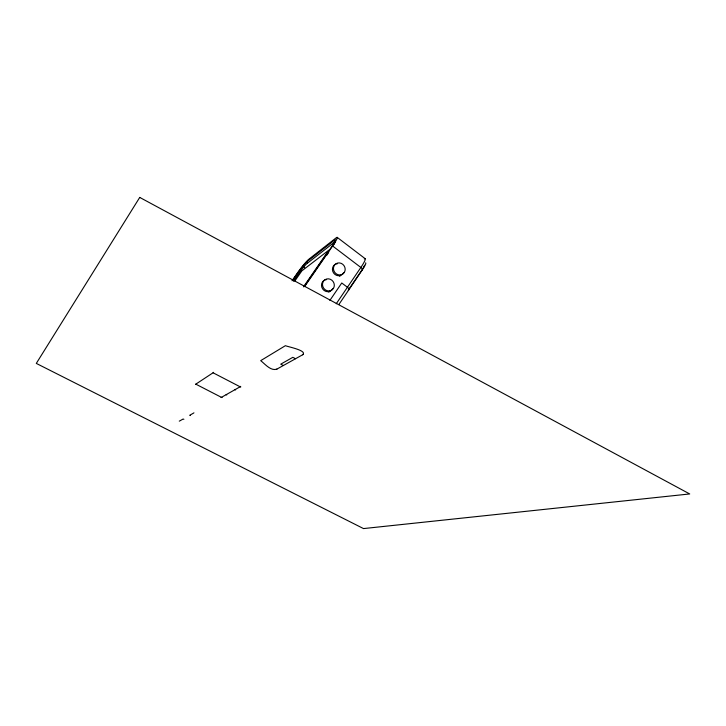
<?xml version="1.0" encoding="UTF-8"?>
<svg xmlns="http://www.w3.org/2000/svg" width="726" height="726" viewBox="0 0 726 726"><rect width="100%" height="100%" fill="white"/><g stroke="black" fill="none" stroke-linecap="round" stroke-linejoin="round"><path stroke-width="1.09" d="M336.247 303.749L360.858 267.467A15.164 2.015 -52.9 0 0 364.27 258.864M361.63 270.399L348.244 290.146L348.888 289.728A3.067 1.062 34.2 0 0 347.427 287.269L341.755 282.986L329.913 300.373M338.988 304.348L362.283 269.963A12.133 1.633 -52.9 0 0 365.614 262.866M303.495 286.843L328.833 250.143L301.844 270.88L294.783 281.053M304.312 286.371L331.691 246.713A12.179 1.298 -53 0 0 334.468 240.215L307.189 261.532A11.389 1.143 -53.1 0 0 297.932 272.758L292.787 280.154M304.557 286.661L332.617 245.996A15.228 1.624 -53 0 0 336.074 237.892L308.704 259.345A14.239 1.434 -53.1 0 0 297.143 273.357L292.015 280.744M326.736 255.262L328.66 252.466M293.413 281.243L299.203 272.912A9.492 0.962 -53.1 0 1 306.926 263.565L334.196 242.375A10.146 1.089 -53 0 1 334.795 242.965M195.476 384.29A12.451 1.534 -62.5 0 0 195.811 384.154L213.054 372.783A13.177 1.715 -62.4 0 0 213.571 372.338M302.633 354.778C307.897 350.567 287.687 346.783 285.409 345.676L260.698 360.65C264.808 363.78 270.734 371.331 276.878 369.126L302.633 354.778A12.333 1.706 -53.4 0 0 303.259 354.352M195.811 384.154L221.448 397.34A2.487 2.405 59.5 0 0 222.047 397.558M213.054 372.783L240.106 386.786A2.632 2.532 59.8 0 0 240.742 387.012M283.331 365.532L280.726 364.171L292.841 357.328L295.518 358.735M332.617 245.996L360.858 267.467A3.049 1.116 34.2 0 1 362.283 269.963M337.227 237.393L365.187 258.692M307.189 261.532L307.515 263.266M364.516 265.217A10.11 1.361 -52.9 0 1 364.125 266.215M363.926 266.623A10.11 1.361 -52.9 0 1 363.408 267.567M363.109 268.085A10.11 1.361 -52.9 0 1 362.782 268.629M362.419 269.201A10.11 1.361 -52.9 0 1 362.038 269.791M304.303 267.731A9.492 0.962 -53.1 0 1 304.72 267.222M336.074 264.01A6.153 5.708 55.9 0 0 333.733 265.616L333.307 266.197A6.153 5.708 55.9 0 0 334.886 274.374A6.153 5.708 55.9 0 0 342.826 273.829L343.253 273.239A6.153 5.708 55.9 0 0 343.598 272.604M336.773 263.819A6.153 5.708 55.9 0 1 337.499 263.72M326.6 279.61A6.18 5.763 56.3 0 0 322.816 281.534L322.38 282.115A6.18 5.763 56.3 0 0 323.959 290.336A6.18 5.763 56.3 0 0 331.954 289.756L332.39 289.166A6.18 5.763 56.3 0 0 332.735 288.521M340.195 275.88A6.135 5.69 55.9 0 1 339.577 276.243M330.412 290.799A6.153 5.744 56.3 0 1 329.913 291.317M329.35 291.77A6.153 5.744 56.3 0 1 328.733 292.142M276.878 369.126A11.543 1.488 -53.5 0 1 276.479 369.28M334.25 244.063A10.146 1.089 -53 0 1 333.996 244.508M179.268 421.107A10.79 1.343 -62.8 0 0 179.54 421.035L183.088 419.029A2.187 2.133 58.6 0 0 183.896 419.256M193.933 412.804A11.326 1.479 -62.7 0 1 193.506 413.139L189.695 415.29A2.232 2.187 58.8 0 0 190.53 415.526M235.614 389.907A2.586 2.496 59.7 0 1 234.988 389.68M226.766 394.899A2.523 2.432 59.6 0 1 226.149 394.681M221.076 397.449A12.396 1.788 -62.6 0 0 221.448 397.34L240.106 386.786A13.113 1.997 -62.5 0 0 240.66 386.368M139.737 197.418L36.3 363.408L363.508 528.582L689.7 493.952L139.737 197.418M344.305 272.45L343.879 273.03A6.162 5.717 55.9 0 1 335.92 273.584A6.162 5.717 55.9 0 1 334.341 265.389L334.768 264.808A6.162 5.717 55.9 0 1 342.717 264.273A6.162 5.717 55.9 0 1 344.305 272.45M333.425 288.413L332.989 289.002A6.189 5.772 56.3 0 1 324.976 289.583A6.189 5.772 56.3 0 1 323.397 281.343L323.832 280.753A6.189 5.772 56.3 0 1 331.836 280.182A6.189 5.772 56.3 0 1 333.425 288.413"/></g></svg>
